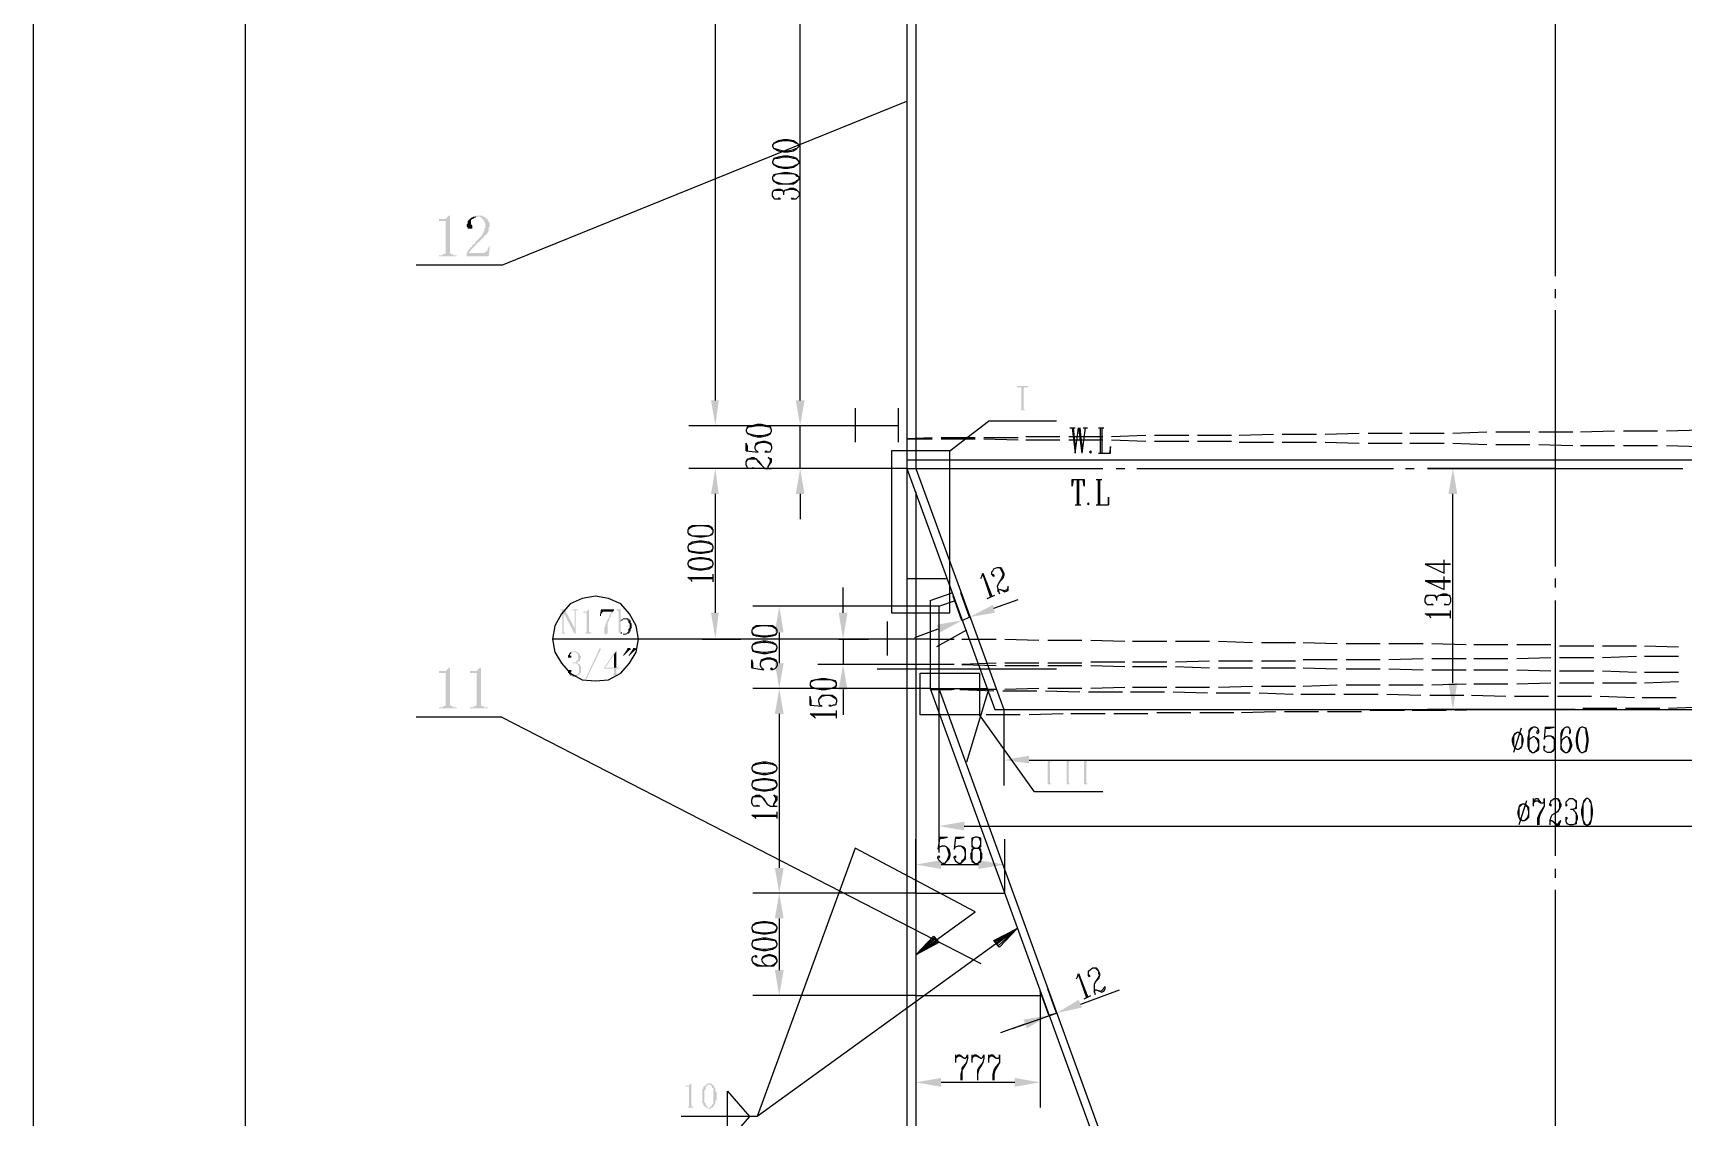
# Model space of a CAD drawing. Extents: x 51 to 246, y 3 to 417.
# Drawn here: x 51 to 114.5, y 290.5 to 332.2 of the extents above; entities that cross this region are included whole.
import ezdxf

# ---------------------------------------------------------------- set-up
doc = ezdxf.new("R2010")
doc.units = 0
doc.header["$MEASUREMENT"] = 0
doc.layers.add('_____1', color=160, linetype='Continuous')

msp = doc.modelspace()

# ---------------------------------------------------------------- hatches: boundary and pattern name
at = {"layer": '_____1'}
for points in [[(67.056, 325.204), (67.014, 325.204), (66.971, 325.162), (66.929, 325.12), (66.887, 325.077), (66.633, 325.077), (66.633, 324.993), (66.887, 324.993), (66.887, 323.765), (66.844, 323.723), (66.802, 323.723), (66.76, 323.68), (66.633, 323.68), (66.633, 323.638), (67.31, 323.638), (67.31, 323.68), (67.183, 323.68), (67.141, 323.723), (67.098, 323.723), (67.056, 323.765), (67.056, 323.85)], [(68.157, 325.204), (68.03, 325.204), (67.987, 325.162), (67.945, 325.162), (68.199, 325.162), (68.241, 325.12), (68.284, 325.12), (68.284, 325.077), (68.326, 325.077), (68.326, 325.035), (68.368, 324.993), (68.368, 324.95), (68.411, 324.908), (68.411, 324.739), (68.368, 324.696), (68.368, 324.612), (68.326, 324.569), (68.326, 324.527), (68.284, 324.485), (68.284, 324.442), (68.199, 324.358), (68.157, 324.315), (68.03, 324.188), (68.03, 324.146), (67.987, 324.104), (67.945, 324.104), (67.903, 324.061), (67.903, 324.019), (67.86, 323.977), (67.818, 323.977), (67.818, 323.934), (67.733, 323.85), (67.733, 323.807), (67.691, 323.765), (67.776, 323.765), (67.776, 323.807), (67.818, 323.807), (67.818, 323.85), (68.03, 324.061), (68.072, 324.104), (68.114, 324.146), (68.114, 324.188), (68.157, 324.188), (68.284, 324.315), (68.326, 324.358), (68.368, 324.4), (68.368, 324.442), (68.411, 324.442), (68.495, 324.527), (68.495, 324.569), (68.538, 324.612), (68.538, 324.739), (68.58, 324.781), (68.58, 324.908), (68.538, 324.95), (68.538, 324.993), (68.495, 325.035), (68.495, 325.077), (68.453, 325.077), (68.453, 325.12), (68.411, 325.12), (68.368, 325.162), (68.326, 325.162), (68.284, 325.204), (68.199, 325.204)], [(67.945, 325.162), (67.903, 325.12), (67.86, 325.12), (67.733, 324.993), (67.733, 324.908), (67.691, 324.866), (67.691, 324.781), (67.733, 324.739), (67.733, 324.696), (67.903, 324.696), (67.903, 324.823), (67.86, 324.866), (67.86, 325.035), (67.903, 325.077), (67.945, 325.077), (67.987, 325.12), (68.03, 325.12), (68.072, 325.162), (68.114, 325.162)], [(68.58, 324.019), (68.538, 324.019), (68.538, 323.977), (68.495, 323.934), (68.495, 323.85), (68.453, 323.85), (68.453, 323.807), (68.411, 323.807), (68.368, 323.765), (67.691, 323.765), (67.691, 323.638), (68.538, 323.638)], [(89.281, 318.643), (88.858, 318.643), (88.858, 318.6), (89.027, 318.6), (89.027, 317.711), (88.858, 317.711), (89.281, 317.711), (89.154, 317.711), (89.154, 317.754), (89.112, 317.754), (89.112, 318.558), (89.154, 318.6), (89.281, 318.6)], [(77.089, 318.092), (77.385, 318.092), (77.258, 317.119)], [(80.349, 318.092), (80.687, 318.092), (80.518, 317.119)], [(80.349, 318.092), (80.687, 318.092), (80.518, 317.119)], [(77.089, 314.494), (77.385, 314.494), (77.258, 315.468)], [(80.349, 314.494), (80.687, 314.494), (80.518, 315.468)], [(105.452, 314.494), (105.791, 314.494), (105.622, 315.468)], [(71.459, 310.049), (71.289, 310.049), (71.289, 310.007), (71.374, 310.007), (71.374, 309.964), (71.416, 309.922), (71.84, 309.118), (71.84, 309.329)], [(71.374, 309.964), (71.374, 309.118), (71.289, 309.118), (71.501, 309.118), (71.459, 309.118), (71.459, 309.16), (71.416, 309.16), (71.416, 309.922)], [(71.967, 310.049), (71.755, 310.049), (71.755, 310.007), (71.84, 310.007), (71.84, 309.118), (71.882, 309.118), (71.882, 310.007), (71.967, 310.007)], [(72.39, 310.049), (72.305, 309.964), (72.178, 309.964), (72.178, 309.922), (72.305, 309.922), (72.305, 309.16), (72.263, 309.16), (72.263, 309.118), (72.178, 309.118), (72.559, 309.118), (72.475, 309.118), (72.475, 309.16), (72.432, 309.16), (72.39, 309.202)], [(73.364, 310.049), (72.856, 310.049), (72.813, 309.795), (72.856, 309.795), (72.856, 309.88), (72.898, 309.88), (72.898, 309.922), (72.94, 309.964), (73.321, 309.964), (73.364, 310.007)], [(73.321, 309.964), (73.279, 309.964), (73.237, 309.922), (73.237, 309.88), (73.194, 309.837), (73.194, 309.795), (73.152, 309.753), (73.152, 309.71), (73.11, 309.668), (73.11, 309.626), (73.067, 309.583), (73.067, 309.499), (73.025, 309.499), (73.025, 309.372), (72.983, 309.372), (72.983, 309.118), (73.025, 309.075), (73.067, 309.075), (73.067, 309.118), (73.11, 309.118), (73.11, 309.541), (73.152, 309.583), (73.152, 309.626), (73.194, 309.668), (73.194, 309.753), (73.237, 309.753), (73.237, 309.837), (73.279, 309.88), (73.279, 309.922), (73.321, 309.922)], [(73.618, 310.091), (73.575, 310.049), (73.448, 310.049), (73.448, 310.007), (73.491, 310.007), (73.533, 309.964), (73.533, 309.118), (73.575, 309.16), (73.66, 309.16), (73.618, 309.16), (73.618, 309.583)], [(77.089, 309.922), (77.385, 309.922), (77.258, 308.906)], [(79.544, 309.16), (79.883, 309.16), (79.714, 310.176)], [(82, 309.922), (82.338, 309.922), (82.169, 308.906)], [(87.926, 310.218), (88.011, 309.922), (87.037, 309.753)], [(73.702, 309.668), (73.66, 309.668), (73.618, 309.626), (73.618, 309.583), (73.66, 309.626), (73.702, 309.626), (73.702, 309.668), (73.787, 309.668)], [(73.787, 309.71), (73.702, 309.71), (73.702, 309.668), (73.872, 309.668), (73.872, 309.626), (73.914, 309.626), (73.914, 309.541), (73.956, 309.499), (73.956, 309.329), (73.914, 309.287), (73.914, 309.202), (73.829, 309.118), (73.66, 309.118), (73.702, 309.118), (73.702, 309.075), (73.829, 309.075), (73.872, 309.118), (73.914, 309.118), (73.956, 309.16), (73.956, 309.202), (73.999, 309.202), (73.999, 309.287), (74.041, 309.329), (74.041, 309.499), (73.999, 309.541), (73.999, 309.626), (73.956, 309.626), (73.956, 309.668), (73.914, 309.668), (73.914, 309.71), (73.829, 309.71)], [(85.767, 309.456), (85.894, 309.16), (86.741, 309.626)], [(71.713, 308.398), (71.67, 308.398), (71.67, 308.356), (71.628, 308.356), (71.628, 308.313), (71.586, 308.271), (71.586, 308.186), (71.713, 308.186), (71.713, 308.271), (71.67, 308.271), (71.67, 308.313), (71.713, 308.356), (71.713, 308.398), (71.797, 308.398)], [(71.84, 308.44), (71.755, 308.44), (71.713, 308.398), (71.882, 308.398), (71.882, 308.356), (71.924, 308.356), (71.967, 308.313), (71.967, 308.102), (71.882, 308.017), (71.755, 308.017), (71.755, 307.975), (71.882, 307.975), (71.924, 307.932), (71.967, 307.932), (71.967, 307.89), (72.009, 307.848), (72.009, 307.594), (71.967, 307.594), (71.967, 307.551), (71.924, 307.551), (71.882, 307.509), (71.797, 307.509), (72.009, 307.509), (72.009, 307.551), (72.051, 307.551), (72.051, 307.594), (72.094, 307.594), (72.094, 307.848), (72.051, 307.89), (72.051, 307.932), (72.009, 307.932), (71.967, 307.975), (71.924, 307.975), (71.924, 308.017), (71.967, 308.017), (72.009, 308.059), (72.051, 308.059), (72.051, 308.144), (72.094, 308.186), (72.094, 308.229), (72.051, 308.271), (72.051, 308.313), (71.967, 308.398), (71.924, 308.398), (71.924, 308.44), (71.882, 308.44)], [(73.448, 308.44), (73.406, 308.44), (72.983, 307.805), (72.983, 307.763), (73.364, 307.763), (73.364, 307.551), (73.321, 307.551), (73.321, 307.509), (73.194, 307.509), (73.575, 307.509), (73.491, 307.509), (73.448, 307.551), (73.448, 307.763), (73.575, 307.763), (73.575, 307.805), (73.025, 307.805), (73.364, 308.313)], [(73.448, 308.44), (73.364, 308.313), (73.364, 307.805), (73.025, 307.805), (73.448, 307.805)], [(73.914, 308.567), (73.872, 308.567), (73.872, 308.525), (73.702, 308.271), (73.745, 308.271), (73.956, 308.483), (73.999, 308.483), (73.999, 308.525), (73.956, 308.567)], [(74.126, 308.567), (74.083, 308.567), (74.083, 308.525), (73.914, 308.271), (73.956, 308.271), (74.168, 308.483), (74.21, 308.483), (74.21, 308.525), (74.168, 308.567)], [(67.056, 307.805), (67.014, 307.805), (66.887, 307.678), (66.633, 307.678), (66.633, 307.594), (66.887, 307.594), (66.887, 306.366), (66.844, 306.324), (66.802, 306.324), (66.76, 306.281), (66.633, 306.281), (66.633, 306.239), (67.31, 306.239), (67.31, 306.281), (67.183, 306.281), (67.141, 306.324), (67.098, 306.324), (67.056, 306.366), (67.056, 306.451)], [(68.241, 307.805), (68.199, 307.805), (68.072, 307.678), (67.818, 307.678), (67.818, 307.594), (68.072, 307.594), (68.072, 306.366), (68.03, 306.324), (67.987, 306.324), (67.945, 306.281), (67.818, 306.281), (67.818, 306.239), (68.495, 306.239), (68.495, 306.281), (68.368, 306.281), (68.326, 306.324), (68.284, 306.324), (68.241, 306.366), (68.241, 306.451)], [(71.628, 307.721), (71.586, 307.721), (71.586, 307.594), (71.628, 307.594), (71.628, 307.551), (71.67, 307.551), (71.67, 307.509), (71.755, 307.509), (71.755, 307.467), (71.882, 307.467), (71.924, 307.509), (71.967, 307.509), (71.755, 307.509), (71.713, 307.551), (71.67, 307.551), (71.67, 307.594), (71.713, 307.636), (71.713, 307.721), (71.67, 307.721)], [(79.544, 307.975), (79.883, 307.975), (79.714, 307.001)], [(82, 306.959), (82.338, 306.959), (82.169, 307.932)], [(79.544, 306.027), (79.883, 306.027), (79.714, 307.001)], [(105.452, 307.213), (105.791, 307.213), (105.622, 306.197)], [(89.323, 304.419), (89.323, 304.122), (88.35, 304.249)], [(90.297, 304.249), (89.874, 304.249), (89.874, 304.207), (90.043, 304.207), (90.043, 303.318), (89.874, 303.318), (90.297, 303.318), (90.17, 303.318), (90.17, 303.36), (90.128, 303.36), (90.128, 304.165), (90.17, 304.207), (90.297, 304.207)], [(91.017, 304.249), (90.593, 304.249), (90.593, 304.207), (90.763, 304.207), (90.763, 303.318), (90.593, 303.318), (91.017, 303.318), (90.89, 303.318), (90.89, 303.36), (90.847, 303.36), (90.847, 304.165), (90.89, 304.207), (91.017, 304.207)], [(91.694, 304.249), (91.271, 304.249), (91.271, 304.207), (91.44, 304.207), (91.44, 303.318), (91.271, 303.318), (91.694, 303.318), (91.567, 303.318), (91.567, 303.36), (91.525, 303.36), (91.525, 304.165), (91.567, 304.207), (91.694, 304.207)], [(86.826, 301.879), (86.826, 301.54), (85.852, 301.709)], [(85.937, 300.397), (85.937, 300.058), (84.963, 300.228)], [(87.376, 300.397), (87.376, 300.058), (88.392, 300.228)], [(79.544, 300.101), (79.883, 300.101), (79.714, 299.127)], [(79.544, 298.153), (79.883, 298.153), (79.714, 299.127)], [(79.544, 296.164), (79.883, 296.164), (79.714, 295.19)], [(91.228, 295.021), (91.355, 294.724), (90.382, 294.513)], [(89.112, 294.259), (89.239, 293.92), (90.085, 294.428)], [(76.327, 291.803), (76.242, 291.719), (76.115, 291.719), (76.115, 291.676), (76.242, 291.676), (76.242, 290.914), (76.2, 290.914), (76.2, 290.872), (76.115, 290.872), (76.496, 290.872), (76.412, 290.872), (76.412, 290.914), (76.369, 290.914), (76.327, 290.957)], [(76.877, 291.761), (76.877, 291.719), (76.835, 291.719), (76.835, 291.676), (76.793, 291.676), (76.793, 291.592), (76.75, 291.592), (76.75, 291.041), (76.793, 291.041), (76.793, 290.957), (76.835, 290.957), (76.835, 290.914), (76.877, 290.914), (76.877, 290.872), (76.962, 290.872), (76.962, 290.83), (77.089, 290.83), (77.089, 290.872), (77.131, 290.872), (76.962, 290.872), (76.962, 290.914), (76.92, 290.914), (76.92, 290.957), (76.877, 290.999), (76.877, 291.041), (76.835, 291.084), (76.835, 291.549), (76.877, 291.549), (76.877, 291.676), (76.92, 291.676), (76.92, 291.719), (76.962, 291.719), (76.962, 291.761), (77.004, 291.761)], [(77.004, 291.803), (76.962, 291.803), (76.92, 291.761), (76.877, 291.761), (77.047, 291.761), (77.131, 291.676), (77.131, 291.634), (77.174, 291.634), (77.174, 291.338), (77.216, 291.338), (77.174, 291.295), (77.174, 290.999), (77.131, 290.999), (77.131, 290.957), (77.089, 290.914), (77.047, 290.914), (77.047, 290.872), (77.004, 290.872), (77.131, 290.872), (77.216, 290.957), (77.216, 290.999), (77.258, 290.999), (77.258, 291.126), (77.301, 291.168), (77.301, 291.465), (77.258, 291.507), (77.258, 291.634), (77.216, 291.634), (77.216, 291.676), (77.174, 291.719), (77.174, 291.761), (77.131, 291.761), (77.089, 291.803), (77.047, 291.803)], [(85.937, 292.015), (85.937, 291.676), (84.963, 291.846)], [(88.773, 292.015), (88.773, 291.676), (89.747, 291.846)]]:
    msp.add_hatch(color=7, dxfattribs=at).paths.add_polyline_path(points, is_closed=False)
for points in [[(73.66, 309.16), (73.575, 309.16), (73.618, 309.16), (73.618, 309.118), (73.745, 309.118), (73.66, 309.118)], [(72.305, 307.382), (72.263, 307.382), (72.813, 308.567), (72.856, 308.525)]]:
    msp.add_hatch(color=7, dxfattribs=at).paths.add_polyline_path(points)

# ---------------------------------------------------------------- linework, layer by layer
at = {"layer": '_____1', "color": 7}
for p, q in [((51.012, 417.025), (51.012, 3.259)), ((84.624, 381.127), (84.624, 274.785)), ((84.963, 381.127), (84.963, 315.468)), ((77.258, 318.092), (77.258, 375.2)), ((80.518, 318.092), (80.518, 335.83)), ((109.559, 332.697), (109.559, 322.876)), ((69.046, 323.299), (84.624, 329.607)), ((69.046, 323.299), (65.744, 323.299)), ((109.559, 322.368), (109.559, 322.029)), ((109.559, 321.564), (109.559, 311.7)), ((80.518, 318.092), (80.518, 319.108)), ((82.635, 317.796), (82.635, 316.484)), ((84.286, 317.796), (84.286, 316.484)), ((79.544, 317.119), (76.242, 317.119)), ((82.635, 317.119), (79.544, 317.119)), ((80.518, 315.468), (80.518, 317.119)), ((84.286, 317.119), (82.635, 317.119)), ((86.275, 316.145), (87.757, 317.288)), ((90.382, 317.288), (87.757, 317.288)), ((90.89, 317.034), (91.101, 317.034)), ((90.974, 317.034), (91.101, 316.06)), ((91.017, 317.034), (91.101, 316.272)), ((91.271, 317.034), (91.355, 316.272)), ((91.482, 317.034), (91.355, 316.06)), ((91.398, 317.034), (91.567, 317.034)), ((91.99, 317.034), (92.202, 317.034)), ((92.075, 316.06), (92.075, 317.034)), ((92.117, 317.034), (92.117, 316.06)), ((111.845, 316.907), (110.532, 316.865)), ((113.496, 316.907), (112.183, 316.907)), ((115.147, 316.949), (113.834, 316.907)), ((78.444, 316.145), (78.444, 316.441)), ((85.598, 316.653), (84.624, 316.611)), ((84.624, 316.611), (85.598, 316.611)), ((87.249, 316.653), (85.937, 316.653)), ((85.937, 316.611), (87.249, 316.611)), ((88.9, 316.653), (87.588, 316.653)), ((87.588, 316.611), (88.9, 316.568)), ((90.509, 316.695), (89.196, 316.695)), ((89.196, 316.568), (90.509, 316.568)), ((92.16, 316.695), (90.847, 316.695)), ((90.847, 316.568), (92.16, 316.568)), ((93.811, 316.738), (92.498, 316.695)), ((92.498, 316.568), (93.811, 316.526)), ((95.462, 316.738), (94.149, 316.738)), ((94.149, 316.526), (95.462, 316.526)), ((97.113, 316.738), (95.8, 316.738)), ((95.8, 316.526), (97.113, 316.526)), ((98.721, 316.78), (97.409, 316.738)), ((97.409, 316.484), (98.721, 316.484)), ((100.372, 316.78), (99.06, 316.78)), ((99.06, 316.484), (100.372, 316.484)), ((102.023, 316.822), (100.711, 316.78)), ((100.711, 316.484), (102.023, 316.441)), ((103.674, 316.822), (102.362, 316.822)), ((102.362, 316.441), (103.674, 316.441)), ((105.283, 316.822), (103.971, 316.822)), ((103.971, 316.441), (105.283, 316.441)), ((106.934, 316.865), (105.622, 316.822)), ((105.622, 316.441), (106.934, 316.399)), ((108.585, 316.865), (107.273, 316.865)), ((107.273, 316.399), (108.585, 316.399)), ((110.236, 316.865), (108.924, 316.865)), ((108.924, 316.399), (110.236, 316.357)), ((110.532, 316.357), (111.845, 316.357)), ((112.183, 316.357), (113.496, 316.357)), ((113.834, 316.357), (115.147, 316.314)), ((84.624, 315.806), (134.493, 315.806)), ((79.544, 315.468), (76.242, 315.468)), ((84.624, 315.468), (79.544, 315.468)), ((84.624, 315.468), (88.011, 306.197)), ((84.624, 315.468), (92.16, 315.468)), ((84.963, 315.468), (88.35, 306.197)), ((91.186, 314.071), (91.186, 315.044)), ((91.228, 315.044), (91.228, 314.071)), ((91.906, 315.044), (92.117, 315.044)), ((91.99, 314.071), (91.99, 315.044)), ((92.033, 315.044), (92.033, 314.071)), ((92.668, 315.468), (93.006, 315.468)), ((93.472, 315.468), (103.336, 315.468)), ((103.801, 315.468), (104.14, 315.468)), ((104.648, 315.468), (114.469, 315.468)), ((109.559, 315.468), (104.648, 315.468)), ((77.258, 309.922), (77.258, 314.494)), ((80.518, 314.494), (80.518, 313.52)), ((84.963, 314.579), (84.963, 274.785)), ((105.622, 307.213), (105.622, 314.494)), ((91.101, 314.071), (91.313, 314.071)), ((76.242, 311.234), (77.174, 311.234)), ((77.174, 311.107), (77.174, 311.404)), ((84.624, 311.234), (86.191, 311.234)), ((87.545, 311.404), (87.842, 310.515)), ((109.559, 311.234), (109.559, 310.896)), ((82.169, 309.922), (82.169, 310.896)), ((85.513, 310.388), (86.36, 310.684)), ((86.741, 309.626), (86.402, 310.557)), ((87.037, 309.753), (86.699, 310.684)), ((87.715, 310.472), (88.011, 310.599)), ((104.648, 311.107), (105.537, 311.107)), ((85.852, 310.176), (78.698, 310.176)), ((85.513, 310.388), (85.513, 307.001)), ((85.852, 310.176), (86.487, 310.388)), ((85.852, 310.176), (85.852, 307.001)), ((87.969, 310.091), (88.9, 310.43)), ((105.537, 309.71), (105.537, 310.007)), ((109.559, 310.388), (109.559, 300.566)), ((83.862, 309.583), (83.862, 308.271)), ((85.81, 309.287), (84.921, 308.948)), ((86.741, 309.626), (87.037, 309.753)), ((104.606, 309.837), (105.537, 309.837)), ((83.862, 308.906), (70.993, 308.906)), ((76.75, 308.906), (78.232, 308.906)), ((79.714, 309.16), (79.714, 307.975)), ((82, 308.906), (83.143, 308.906)), ((82.169, 308.906), (82.169, 307.932)), ((85.513, 308.906), (83.862, 308.906)), ((85.513, 308.906), (86.445, 308.906)), ((86.91, 309.245), (85.767, 308.61)), ((86.741, 308.906), (88.053, 308.906)), ((88.392, 308.906), (89.704, 308.864)), ((90.043, 308.864), (91.355, 308.864)), ((91.694, 308.864), (93.006, 308.821)), ((93.303, 308.821), (94.615, 308.821)), ((94.954, 308.821), (96.266, 308.821)), ((96.605, 308.821), (97.917, 308.779)), ((98.256, 308.779), (99.568, 308.779)), ((99.864, 308.779), (101.177, 308.737)), ((101.515, 308.737), (102.828, 308.737)), ((103.166, 308.737), (104.479, 308.737)), ((104.817, 308.737), (106.13, 308.694)), ((106.426, 308.694), (107.738, 308.694)), ((108.077, 308.694), (109.389, 308.694)), ((109.728, 308.652), (111.04, 308.652)), ((111.379, 308.652), (112.691, 308.652)), ((112.988, 308.652), (114.3, 308.61)), ((78.655, 307.805), (78.655, 308.102)), ((93.006, 308.017), (91.694, 308.017)), ((94.615, 308.017), (93.303, 308.017)), ((96.266, 308.059), (94.954, 308.017)), ((97.917, 308.059), (96.605, 308.059)), ((99.568, 308.059), (98.256, 308.059)), ((101.177, 308.102), (99.864, 308.102)), ((102.828, 308.102), (101.515, 308.102)), ((104.479, 308.144), (103.166, 308.102)), ((106.13, 308.144), (104.817, 308.144)), ((107.738, 308.144), (106.426, 308.144)), ((109.389, 308.186), (108.077, 308.144)), ((111.04, 308.186), (109.728, 308.186)), ((112.691, 308.229), (111.379, 308.186)), ((114.3, 308.229), (112.988, 308.229)), ((85.513, 307.932), (81.195, 307.932)), ((83.481, 307.763), (90.382, 307.763)), ((86.445, 307.932), (85.513, 307.932)), ((88.053, 307.975), (86.741, 307.932)), ((86.741, 307.932), (88.053, 307.89)), ((89.704, 307.975), (88.392, 307.975)), ((88.392, 307.89), (89.704, 307.89)), ((91.355, 307.975), (90.043, 307.975)), ((90.043, 307.89), (91.355, 307.89)), ((91.694, 307.89), (93.006, 307.848)), ((93.303, 307.848), (94.615, 307.848)), ((94.954, 307.848), (96.266, 307.805)), ((96.605, 307.805), (97.917, 307.805)), ((98.256, 307.805), (99.568, 307.805)), ((99.864, 307.805), (101.177, 307.763)), ((101.515, 307.763), (102.828, 307.763)), ((103.166, 307.763), (104.479, 307.721)), ((104.817, 307.721), (106.13, 307.721)), ((106.426, 307.721), (107.738, 307.721)), ((108.077, 307.721), (109.389, 307.678)), ((109.728, 307.678), (111.04, 307.678)), ((111.379, 307.678), (112.691, 307.636)), ((112.988, 307.636), (114.3, 307.636)), ((85.513, 307.001), (78.698, 307.001)), ((79.714, 307.001), (78.698, 307.001)), ((82.169, 306.959), (82.169, 305.985)), ((85.513, 307.001), (94.742, 281.686)), ((85.513, 307.001), (87.715, 307.001)), ((85.852, 307.001), (95.038, 281.686)), ((85.852, 307.001), (85.852, 300.693)), ((86.656, 306.959), (87.969, 306.916)), ((88.053, 306.959), (86.741, 306.959)), ((87.757, 306.959), (86.91, 304.165)), ((88.307, 306.916), (89.62, 306.916)), ((89.704, 307.001), (88.392, 306.959)), ((89.958, 306.916), (91.271, 306.874)), ((91.355, 307.001), (90.043, 307.001)), ((91.609, 306.874), (92.922, 306.874)), ((93.006, 307.043), (91.694, 307.001)), ((93.218, 306.874), (94.53, 306.874)), ((94.615, 307.043), (93.303, 307.043)), ((94.869, 306.874), (96.181, 306.832)), ((96.266, 307.043), (94.954, 307.043)), ((96.52, 306.832), (97.832, 306.832)), ((97.917, 307.086), (96.605, 307.043)), ((98.171, 306.832), (99.483, 306.789)), ((99.568, 307.086), (98.256, 307.086)), ((99.78, 306.789), (101.092, 306.789)), ((101.177, 307.128), (99.864, 307.086)), ((101.431, 306.789), (102.743, 306.789)), ((102.828, 307.128), (101.515, 307.128)), ((103.082, 306.789), (104.394, 306.747)), ((104.479, 307.128), (103.166, 307.128)), ((104.733, 306.747), (106.045, 306.747)), ((106.13, 307.17), (104.817, 307.128)), ((106.341, 306.747), (107.654, 306.705)), ((107.738, 307.17), (106.426, 307.17)), ((109.389, 307.213), (108.077, 307.17)), ((111.04, 307.213), (109.728, 307.213)), ((112.691, 307.213), (111.379, 307.213)), ((114.3, 307.255), (112.988, 307.213)), ((80.899, 306.366), (80.899, 306.705)), ((81.915, 305.858), (81.915, 306.154)), ((88.011, 306.197), (131.106, 306.197)), ((88.35, 306.197), (88.35, 303.276)), ((98.806, 306.112), (97.494, 306.07)), ((100.457, 306.112), (99.145, 306.112)), ((102.108, 306.112), (100.796, 306.112)), ((103.759, 306.154), (102.447, 306.154)), ((105.368, 306.154), (104.055, 306.154)), ((109.643, 306.197), (104.648, 306.197)), ((107.019, 306.197), (105.706, 306.154)), ((108.67, 306.197), (107.357, 306.197)), ((107.992, 306.705), (109.305, 306.705)), ((110.321, 306.197), (109.008, 306.197)), ((109.643, 306.705), (110.956, 306.705)), ((111.929, 306.239), (110.617, 306.239)), ((111.294, 306.705), (112.607, 306.662)), ((113.58, 306.239), (112.268, 306.239)), ((112.903, 306.662), (114.215, 306.662)), ((115.231, 306.281), (113.919, 306.239)), ((69.046, 305.9), (65.744, 305.9)), ((69.046, 305.9), (87.461, 296.418)), ((79.714, 306.027), (79.714, 300.101)), ((80.941, 305.985), (81.915, 305.985)), ((87.334, 305.985), (85.894, 305.985)), ((88.985, 305.985), (87.672, 305.985)), ((90.636, 306.027), (89.323, 305.985)), ((92.244, 306.027), (90.932, 306.027)), ((93.895, 306.027), (92.583, 306.027)), ((95.546, 306.07), (94.234, 306.07)), ((97.197, 306.07), (95.885, 306.07)), ((108.246, 305.477), (107.95, 304.546)), ((109.178, 305.519), (109.516, 305.519)), ((89.323, 304.249), (129.794, 304.249)), ((108.458, 302.683), (108.162, 301.752)), ((108.712, 302.768), (108.712, 302.471)), ((78.698, 302.09), (79.629, 302.09)), ((79.629, 302.006), (79.629, 302.26)), ((86.826, 301.709), (132.292, 301.709)), ((84.963, 299.127), (84.963, 301.201)), ((85.894, 301.286), (86.191, 301.286)), ((86.487, 301.286), (86.826, 301.286)), ((88.392, 299.127), (88.392, 301.201)), ((85.937, 300.228), (87.376, 300.228)), ((109.559, 300.058), (109.559, 299.72)), ((84.963, 299.127), (78.698, 299.127)), ((79.714, 299.127), (78.698, 299.127)), ((84.963, 299.127), (88.392, 299.127)), ((109.559, 299.254), (109.559, 289.39)), ((79.714, 298.153), (79.714, 296.164)), ((91.228, 295.994), (91.525, 295.105)), ((90.085, 294.428), (89.747, 295.359)), ((89.747, 295.359), (89.747, 290.872)), ((90.382, 294.513), (90.043, 295.444)), ((91.313, 294.851), (92.795, 295.402)), ((84.963, 295.19), (78.698, 295.19)), ((84.963, 295.19), (89.789, 295.19)), ((84.963, 295.19), (84.963, 290.872)), ((91.44, 295.063), (91.694, 295.19)), ((89.154, 294.089), (88.223, 293.751)), ((88.688, 293.92), (90.382, 294.513)), ((90.085, 294.428), (90.382, 294.513)), ((86.487, 292.904), (86.487, 292.608)), ((87.122, 292.904), (87.122, 292.608)), ((87.757, 292.904), (87.757, 292.608)), ((88.773, 291.846), (85.937, 291.846))]:
    msp.add_line(p, q, dxfattribs=at)
for points in [[(242.612, 6.519), (59.182, 6.519), (59.182, 413.766)], [(79.46, 327.871), (79.502, 327.787), (79.671, 327.702), (79.883, 327.66), (80.052, 327.66), (80.264, 327.702), (80.391, 327.787), (80.476, 327.871), (80.476, 327.914), (80.391, 327.998), (80.264, 328.083), (80.052, 328.125), (79.883, 328.125), (79.671, 328.083), (79.502, 327.998), (79.46, 327.914), (79.46, 327.871), (79.502, 327.787), (79.544, 327.787), (79.671, 327.744), (79.883, 327.702), (80.052, 327.702), (80.264, 327.744), (80.349, 327.787), (80.391, 327.787), (80.476, 327.871)], [(80.476, 327.914), (80.391, 327.998), (80.349, 327.998), (80.264, 328.041), (80.052, 328.083), (79.883, 328.083), (79.671, 328.041), (79.544, 327.998), (79.502, 327.998)], [(79.46, 327.236), (79.502, 327.152), (79.671, 327.067), (79.883, 327.025), (80.052, 327.025), (80.264, 327.067), (80.391, 327.152), (80.476, 327.236), (80.476, 327.279), (80.391, 327.406), (80.264, 327.448), (80.052, 327.49), (79.883, 327.49), (79.671, 327.448), (79.502, 327.406), (79.46, 327.279), (79.46, 327.236), (79.502, 327.152), (79.544, 327.152), (79.671, 327.109), (79.883, 327.067), (80.052, 327.067), (80.264, 327.109), (80.349, 327.152), (80.391, 327.152), (80.476, 327.236)], [(80.476, 327.279), (80.349, 327.406), (80.264, 327.406), (80.052, 327.448), (79.883, 327.448), (79.671, 327.406), (79.544, 327.406), (79.502, 327.363)], [(79.46, 326.601), (79.502, 326.517), (79.671, 326.432), (80.264, 326.432), (80.391, 326.517), (80.476, 326.601), (80.476, 326.686), (80.391, 326.771), (80.264, 326.813), (80.052, 326.855), (79.883, 326.855), (79.671, 326.813), (79.502, 326.771), (79.46, 326.686), (79.46, 326.601), (79.544, 326.517), (79.671, 326.474), (79.883, 326.432), (80.052, 326.432), (80.264, 326.474), (80.349, 326.517), (80.391, 326.559), (80.476, 326.601)], [(80.476, 326.686), (80.391, 326.728), (80.349, 326.771), (80.264, 326.813), (79.671, 326.813), (79.544, 326.771), (79.502, 326.728)], [(79.46, 326.093), (79.502, 326.178), (79.841, 326.178), (79.883, 326.093), (79.925, 326.178), (80.052, 326.22), (80.137, 326.263), (80.264, 326.263), (80.349, 326.22), (80.391, 326.178), (80.476, 326.093), (80.476, 325.966), (80.349, 325.839), (80.179, 325.839), (80.222, 325.882), (80.264, 325.839)], [(79.671, 325.839), (79.714, 325.882), (79.756, 325.839), (79.544, 325.839), (79.502, 325.882), (79.46, 325.966), (79.46, 326.093), (79.502, 326.178), (79.629, 326.22), (79.756, 326.22), (79.841, 326.178), (79.883, 326.093), (79.883, 326.009)], [(79.968, 326.178), (80.137, 326.22), (80.264, 326.22), (80.349, 326.178), (80.391, 326.178)], [(78.444, 316.907), (78.486, 316.822), (78.655, 316.738), (78.867, 316.695), (79.036, 316.695), (79.248, 316.738), (79.375, 316.822), (79.417, 316.907), (79.417, 316.949), (79.375, 317.076), (79.248, 317.119), (79.036, 317.161), (78.867, 317.161), (78.655, 317.119), (78.486, 317.076), (78.444, 316.949), (78.444, 316.907), (78.486, 316.822), (78.528, 316.822), (78.655, 316.78), (78.867, 316.738), (79.036, 316.738), (79.248, 316.78), (79.333, 316.822), (79.375, 316.822), (79.417, 316.907)], [(79.417, 316.949), (79.375, 317.034), (79.333, 317.076), (79.248, 317.076), (79.036, 317.119), (78.867, 317.119), (78.655, 317.076), (78.528, 317.076), (78.486, 317.034)], [(91.101, 316.06), (91.228, 317.034), (91.355, 316.06)], [(78.444, 316.145), (78.909, 316.103), (78.825, 316.145), (78.782, 316.23), (78.782, 316.314), (78.825, 316.441), (78.909, 316.484), (79.079, 316.526), (79.163, 316.526), (79.29, 316.484), (79.375, 316.441), (79.417, 316.314), (79.417, 316.23), (79.375, 316.145), (79.333, 316.103), (79.163, 316.103), (79.206, 316.145), (79.248, 316.103)], [(78.486, 316.145), (78.486, 316.314), (78.444, 316.441)], [(78.782, 316.314), (78.825, 316.399), (78.909, 316.441), (79.079, 316.484), (79.163, 316.484), (79.29, 316.441), (79.375, 316.399), (79.417, 316.314)], [(91.99, 316.06), (92.456, 316.06), (92.456, 316.314), (92.414, 316.06)], [(78.655, 315.468), (78.698, 315.51), (78.74, 315.468), (78.528, 315.468), (78.486, 315.51), (78.444, 315.595), (78.444, 315.722), (78.486, 315.849), (78.528, 315.849), (78.655, 315.891), (78.74, 315.891), (78.825, 315.849), (78.909, 315.764), (79.036, 315.595), (79.163, 315.468), (79.417, 315.468)], [(78.444, 315.722), (78.486, 315.806), (78.528, 315.849), (78.825, 315.849), (78.909, 315.722), (79.036, 315.595)], [(79.333, 315.468), (79.29, 315.468), (79.29, 315.552), (79.375, 315.722), (79.375, 315.806), (79.333, 315.849), (79.29, 315.891)], [(79.29, 315.552), (79.417, 315.722), (79.417, 315.849), (79.375, 315.849), (79.29, 315.891)], [(91.017, 315.044), (90.974, 314.79), (90.974, 315.044), (91.44, 315.044), (91.44, 314.79), (91.398, 315.044)], [(91.906, 314.071), (92.371, 314.071), (92.371, 314.367), (92.371, 314.071)], [(76.2, 313.012), (76.242, 312.928), (76.369, 312.885), (76.623, 312.843), (76.75, 312.843), (77.004, 312.885), (77.131, 312.928), (77.174, 313.012), (77.174, 313.097), (77.131, 313.182), (77.004, 313.266), (76.369, 313.266), (76.242, 313.182), (76.2, 313.097), (76.2, 313.012), (76.285, 312.928), (76.369, 312.885), (77.004, 312.885), (77.089, 312.928), (77.174, 313.012)], [(77.174, 313.097), (77.089, 313.182), (77.004, 313.224), (76.75, 313.266), (76.623, 313.266), (76.369, 313.224), (76.285, 313.182), (76.242, 313.139)], [(76.2, 312.42), (76.242, 312.293), (76.369, 312.25), (76.623, 312.208), (76.75, 312.208), (77.004, 312.25), (77.131, 312.293), (77.174, 312.42), (77.174, 312.462), (77.131, 312.547), (77.004, 312.631), (76.75, 312.674), (76.623, 312.674), (76.369, 312.631), (76.242, 312.547), (76.2, 312.462), (76.2, 312.42), (76.242, 312.335), (76.285, 312.293), (76.369, 312.293), (76.623, 312.25), (76.75, 312.25), (77.004, 312.293), (77.089, 312.293), (77.131, 312.335), (77.174, 312.42)], [(77.174, 312.462), (77.131, 312.547), (77.089, 312.547), (77.004, 312.589), (76.75, 312.631), (76.623, 312.631), (76.369, 312.589), (76.285, 312.547), (76.242, 312.547)], [(76.2, 311.785), (76.242, 311.7), (76.369, 311.615), (76.623, 311.573), (76.75, 311.573), (77.004, 311.615), (77.131, 311.7), (77.174, 311.785), (77.174, 311.827), (77.131, 311.912), (77.004, 311.996), (76.75, 312.039), (76.623, 312.039), (76.369, 311.996), (76.242, 311.912), (76.2, 311.827), (76.2, 311.785), (76.242, 311.7), (76.285, 311.7), (76.369, 311.658), (76.623, 311.615), (76.75, 311.615), (77.004, 311.658), (77.089, 311.7), (77.131, 311.7), (77.174, 311.785)], [(77.174, 311.827), (77.131, 311.912), (77.089, 311.912), (77.004, 311.954), (76.75, 311.996), (76.623, 311.996), (76.369, 311.954), (76.285, 311.912), (76.242, 311.912)], [(104.648, 311.785), (105.537, 311.785), (104.563, 311.785), (105.283, 311.446), (105.283, 311.954)], [(76.369, 311.107), (76.327, 311.192), (76.2, 311.277), (77.174, 311.277)], [(87.461, 311.234), (87.503, 311.319), (87.545, 311.446), (87.884, 310.557)], [(87.926, 311.404), (87.969, 311.361), (87.969, 311.319), (87.884, 311.404), (87.884, 311.488), (87.926, 311.531), (87.969, 311.615), (88.096, 311.658), (88.223, 311.658), (88.265, 311.615), (88.35, 311.446), (88.35, 311.361), (88.307, 311.234), (88.18, 311.107), (88.096, 310.938), (88.138, 310.769), (88.18, 310.642)], [(88.096, 311.658), (88.18, 311.658), (88.223, 311.615), (88.307, 311.446), (88.307, 311.361), (88.265, 311.234), (88.18, 311.107)], [(105.537, 311.15), (104.563, 311.15), (105.283, 310.811), (105.283, 311.319)], [(88.138, 310.726), (88.138, 310.811), (88.223, 310.811), (88.392, 310.769), (88.477, 310.811), (88.519, 310.896), (88.519, 310.938)], [(88.223, 310.811), (88.392, 310.726), (88.519, 310.769), (88.519, 310.938)], [(104.563, 310.472), (104.606, 310.557), (104.733, 310.599), (104.86, 310.599), (104.944, 310.557), (104.987, 310.472), (105.029, 310.557), (105.114, 310.599), (105.241, 310.642), (105.368, 310.642), (105.452, 310.599), (105.495, 310.599), (105.537, 310.472), (105.537, 310.345), (105.495, 310.261), (105.452, 310.218), (105.283, 310.218), (105.325, 310.261), (105.368, 310.218)], [(104.775, 310.218), (104.817, 310.261), (104.86, 310.218), (104.648, 310.218), (104.606, 310.261), (104.563, 310.345), (104.563, 310.472), (104.606, 310.599), (104.944, 310.599), (104.987, 310.472), (104.987, 310.388)], [(105.071, 310.599), (105.452, 310.599), (105.495, 310.557)], [(78.655, 309.16), (78.698, 309.075), (78.825, 309.033), (79.079, 308.991), (79.206, 308.991), (79.46, 309.033), (79.587, 309.075), (79.629, 309.16), (79.629, 309.245), (79.587, 309.329), (79.46, 309.414), (78.825, 309.414), (78.698, 309.329), (78.655, 309.245), (78.655, 309.16), (78.74, 309.075), (78.825, 309.075), (79.079, 309.033), (79.206, 309.033), (79.46, 309.075), (79.544, 309.075), (79.629, 309.16)], [(79.629, 309.245), (79.544, 309.329), (79.46, 309.372), (79.206, 309.414), (79.079, 309.414), (78.825, 309.372), (78.74, 309.329), (78.698, 309.287)], [(104.775, 309.71), (104.733, 309.795), (104.563, 309.88), (105.537, 309.88)], [(78.655, 308.567), (78.698, 308.44), (78.825, 308.398), (79.079, 308.356), (79.206, 308.356), (79.46, 308.398), (79.587, 308.44), (79.629, 308.567), (79.629, 308.61), (79.587, 308.694), (79.46, 308.779), (79.206, 308.821), (79.079, 308.821), (78.825, 308.779), (78.698, 308.694), (78.655, 308.61), (78.655, 308.567), (78.698, 308.483), (78.74, 308.44), (78.825, 308.44), (79.079, 308.398), (79.206, 308.398), (79.46, 308.44), (79.544, 308.44), (79.587, 308.483), (79.629, 308.567)], [(79.629, 308.61), (79.587, 308.694), (79.544, 308.694), (79.46, 308.737), (79.206, 308.779), (79.079, 308.779), (78.825, 308.737), (78.74, 308.694), (78.698, 308.694)], [(78.655, 307.805), (79.121, 307.721), (79.036, 307.805), (78.994, 307.89), (78.994, 307.975), (79.036, 308.102), (79.121, 308.144), (79.248, 308.186), (79.375, 308.186), (79.502, 308.144), (79.587, 308.102), (79.629, 307.975), (79.629, 307.89), (79.587, 307.805), (79.544, 307.763), (79.46, 307.721), (79.417, 307.721), (79.375, 307.763), (79.417, 307.805), (79.46, 307.763)], [(78.698, 307.805), (78.698, 307.975), (78.655, 308.102)], [(78.994, 307.975), (79.036, 308.059), (79.121, 308.102), (79.248, 308.144), (79.375, 308.144), (79.502, 308.102), (79.587, 308.059), (79.629, 307.975)], [(80.899, 307.128), (80.941, 307.043), (81.111, 307.001), (81.322, 306.959), (81.492, 306.959), (81.703, 307.001), (81.873, 307.043), (81.915, 307.128), (81.915, 307.213), (81.873, 307.297), (81.703, 307.34), (81.492, 307.382), (81.322, 307.382), (81.111, 307.34), (80.941, 307.297), (80.899, 307.213), (80.899, 307.128), (80.941, 307.086), (81.111, 307.001), (81.703, 307.001), (81.873, 307.086), (81.915, 307.128)], [(80.899, 306.366), (81.365, 306.324), (81.28, 306.366), (81.238, 306.493), (81.238, 306.578), (81.28, 306.662), (81.365, 306.747), (81.746, 306.747), (81.873, 306.662), (81.915, 306.578), (81.915, 306.493), (81.873, 306.366), (81.788, 306.366), (81.703, 306.324), (81.661, 306.324), (81.619, 306.366), (81.703, 306.366)], [(81.915, 307.213), (81.873, 307.255), (81.703, 307.34), (81.111, 307.34), (80.941, 307.255)], [(81.238, 306.578), (81.365, 306.705), (81.534, 306.747), (81.619, 306.747), (81.746, 306.705), (81.873, 306.62), (81.915, 306.578)], [(86.445, 306.959), (85.513, 306.959), (86.36, 306.959)], [(80.941, 306.366), (80.941, 306.535), (80.899, 306.705)], [(81.111, 305.858), (81.068, 305.9), (80.899, 306.027), (81.915, 306.027)], [(92.16, 303.022), (89.535, 303.022), (87.418, 305.985)], [(108.881, 305.392), (108.839, 305.308), (108.881, 305.265), (108.924, 305.308), (108.924, 305.392), (108.881, 305.477), (108.797, 305.519), (108.712, 305.519), (108.627, 305.477), (108.543, 305.392), (108.543, 305.265), (108.5, 305.096), (108.5, 304.8), (108.543, 304.673), (108.585, 304.588), (108.67, 304.546), (108.754, 304.546), (108.839, 304.588), (108.924, 304.673), (108.924, 305.011), (108.839, 305.096), (108.754, 305.138), (108.712, 305.138), (108.627, 305.096), (108.543, 305.011), (108.543, 304.842)], [(108.712, 305.519), (108.585, 305.392), (108.543, 305.265), (108.543, 304.673), (108.67, 304.546)], [(109.178, 305.519), (109.135, 305.054), (109.178, 305.138), (109.262, 305.181), (109.389, 305.181), (109.474, 305.138), (109.516, 305.054), (109.559, 304.884), (109.559, 304.8), (109.516, 304.673), (109.474, 304.588), (109.389, 304.546), (109.262, 304.546), (109.178, 304.588), (109.135, 304.63), (109.135, 304.8), (109.178, 304.757), (109.135, 304.715)], [(109.178, 305.477), (109.347, 305.477), (109.516, 305.519)], [(110.109, 305.392), (110.109, 305.265), (110.151, 305.308), (110.151, 305.392), (110.109, 305.477), (110.067, 305.519), (109.982, 305.519), (109.897, 305.477), (109.813, 305.392), (109.77, 305.265), (109.77, 304.673), (109.855, 304.588), (109.94, 304.546), (110.024, 304.546), (110.109, 304.588), (110.151, 304.673), (110.194, 304.8), (110.194, 304.842), (110.151, 305.011), (110.109, 305.096), (110.024, 305.138), (109.982, 305.138), (109.897, 305.096), (109.813, 305.011), (109.77, 304.842)], [(109.982, 305.519), (109.897, 305.477), (109.855, 305.392), (109.813, 305.265), (109.77, 305.096), (109.77, 304.8), (109.813, 304.673), (109.94, 304.546)], [(110.575, 305.519), (110.49, 305.477), (110.405, 305.308), (110.363, 305.096), (110.363, 304.969), (110.405, 304.715), (110.49, 304.588), (110.575, 304.546), (110.617, 304.546), (110.744, 304.588), (110.786, 304.715), (110.829, 304.969), (110.829, 305.096), (110.786, 305.308), (110.744, 305.477), (110.617, 305.519), (110.575, 305.519), (110.49, 305.477), (110.49, 305.435), (110.448, 305.308), (110.405, 305.096), (110.405, 304.969), (110.448, 304.715), (110.49, 304.63), (110.49, 304.588), (110.575, 304.546)], [(110.617, 304.546), (110.702, 304.588), (110.744, 304.63), (110.744, 304.715), (110.786, 304.969), (110.786, 305.096), (110.744, 305.308), (110.744, 305.435), (110.702, 305.477)], [(108.077, 305.308), (107.992, 305.265), (107.95, 305.181), (107.908, 305.054), (107.908, 304.969), (107.95, 304.8), (107.992, 304.715), (108.077, 304.673), (108.162, 304.673), (108.246, 304.715), (108.289, 304.8), (108.331, 304.969), (108.331, 305.054), (108.289, 305.181), (108.246, 305.265), (108.162, 305.308), (108.077, 305.308), (108.035, 305.265), (107.95, 305.181), (107.95, 304.8), (108.077, 304.673)], [(108.162, 304.673), (108.289, 304.8), (108.289, 305.181), (108.204, 305.265), (108.162, 305.308)], [(108.754, 304.546), (108.881, 304.673), (108.924, 304.8), (108.924, 304.842), (108.881, 305.011), (108.797, 305.096)], [(109.389, 305.181), (109.516, 305.054), (109.516, 304.673), (109.389, 304.546)], [(110.024, 304.546), (110.067, 304.588), (110.109, 304.673), (110.151, 304.8), (110.151, 304.842), (110.109, 305.011), (110.067, 305.096)], [(78.655, 303.911), (78.698, 303.826), (78.825, 303.741), (79.079, 303.699), (79.206, 303.699), (79.46, 303.741), (79.587, 303.826), (79.629, 303.911), (79.629, 303.953), (79.587, 304.038), (79.46, 304.122), (79.206, 304.165), (79.079, 304.165), (78.825, 304.122), (78.698, 304.038), (78.655, 303.953), (78.655, 303.911), (78.698, 303.826), (78.74, 303.826), (78.825, 303.784), (79.079, 303.741), (79.206, 303.741), (79.46, 303.784), (79.544, 303.826), (79.587, 303.826), (79.629, 303.911)], [(79.629, 303.953), (79.587, 304.038), (79.544, 304.038), (79.46, 304.08), (79.206, 304.122), (79.079, 304.122), (78.825, 304.08), (78.74, 304.038), (78.698, 304.038)], [(78.655, 303.276), (78.698, 303.191), (78.825, 303.106), (79.079, 303.064), (79.206, 303.064), (79.46, 303.106), (79.587, 303.191), (79.629, 303.276), (79.629, 303.318), (79.587, 303.445), (79.46, 303.487), (79.206, 303.53), (79.079, 303.53), (78.825, 303.487), (78.698, 303.445), (78.655, 303.318), (78.655, 303.276), (78.698, 303.191), (78.74, 303.191), (78.825, 303.149), (79.079, 303.106), (79.206, 303.106), (79.46, 303.149), (79.544, 303.191), (79.587, 303.191), (79.629, 303.276)], [(79.629, 303.318), (79.587, 303.403), (79.544, 303.445), (79.46, 303.445), (79.206, 303.487), (79.079, 303.487), (78.825, 303.445), (78.74, 303.445), (78.698, 303.403)], [(78.825, 302.471), (78.867, 302.514), (78.952, 302.471), (78.74, 302.471), (78.698, 302.514), (78.655, 302.598), (78.655, 302.725), (78.698, 302.852), (78.74, 302.852), (78.825, 302.895), (78.952, 302.895), (79.036, 302.852), (79.121, 302.768), (79.206, 302.598), (79.248, 302.556), (79.375, 302.471), (79.629, 302.471)], [(78.655, 302.725), (78.698, 302.81), (78.74, 302.852), (79.036, 302.852), (79.206, 302.598)], [(79.544, 302.471), (79.502, 302.471), (79.502, 302.556), (79.587, 302.725), (79.587, 302.81), (79.502, 302.895)], [(79.502, 302.556), (79.629, 302.725), (79.629, 302.852), (79.587, 302.852), (79.502, 302.895)], [(108.289, 302.556), (108.204, 302.514), (108.162, 302.429), (108.119, 302.26), (108.119, 302.175), (108.162, 302.048), (108.204, 301.963), (108.289, 301.921), (108.373, 301.921), (108.458, 301.963), (108.543, 302.048), (108.543, 302.429), (108.458, 302.514), (108.373, 302.556), (108.289, 302.556), (108.162, 302.429), (108.162, 302.048), (108.289, 301.921)], [(108.373, 301.921), (108.5, 302.048), (108.543, 302.175), (108.543, 302.26), (108.5, 302.429), (108.373, 302.556)], [(108.712, 302.556), (108.754, 302.641), (108.797, 302.768), (108.881, 302.768), (109.008, 302.598), (109.093, 302.598), (109.135, 302.641), (109.135, 302.768)], [(108.754, 302.641), (108.797, 302.683), (108.881, 302.683), (109.008, 302.598)], [(109.135, 302.471), (108.966, 302.217), (108.924, 302.133), (108.881, 302.006), (108.881, 301.752)], [(109.135, 302.768), (109.135, 302.471), (108.966, 302.133), (108.924, 302.006), (108.924, 301.752)], [(109.389, 302.556), (109.389, 302.471), (109.347, 302.514), (109.347, 302.556), (109.389, 302.641), (109.389, 302.683), (109.516, 302.768), (109.643, 302.768), (109.728, 302.683), (109.728, 302.641), (109.77, 302.556), (109.77, 302.471), (109.728, 302.387), (109.643, 302.26), (109.516, 302.175), (109.432, 302.133), (109.389, 302.048), (109.347, 301.921), (109.347, 301.752)], [(109.643, 302.768), (109.686, 302.683), (109.728, 302.641), (109.728, 302.387), (109.643, 302.26), (109.516, 302.175)], [(109.982, 302.556), (110.024, 302.514), (109.982, 302.471), (109.982, 302.641), (110.109, 302.768), (110.236, 302.768), (110.363, 302.683), (110.363, 302.387), (110.236, 302.344), (110.151, 302.344)], [(110.236, 302.768), (110.321, 302.683), (110.363, 302.598), (110.363, 302.471), (110.321, 302.387), (110.236, 302.344), (110.321, 302.26), (110.405, 302.09), (110.405, 301.963), (110.363, 301.879), (110.363, 301.794), (110.236, 301.752), (110.109, 301.752), (110.024, 301.794), (109.982, 301.879), (109.982, 302.048), (110.024, 302.006), (109.982, 301.963)], [(110.744, 302.768), (110.659, 302.683), (110.617, 302.556), (110.575, 302.344), (110.575, 302.175), (110.617, 301.963), (110.659, 301.794), (110.744, 301.752), (110.829, 301.752), (110.913, 301.794), (110.956, 301.963), (110.998, 302.175), (110.998, 302.344), (110.956, 302.556), (110.913, 302.683), (110.829, 302.768), (110.744, 302.768), (110.702, 302.683), (110.659, 302.641), (110.617, 302.556), (110.617, 301.963), (110.702, 301.794), (110.744, 301.752)], [(110.829, 301.752), (110.871, 301.794), (110.956, 301.963), (110.956, 302.556), (110.913, 302.641), (110.871, 302.683)], [(78.825, 302.006), (78.782, 302.048), (78.655, 302.133), (79.629, 302.133)], [(109.347, 301.879), (109.389, 301.921), (109.432, 301.921), (109.601, 301.794), (109.686, 301.794), (109.728, 301.879), (109.77, 301.921)], [(109.432, 301.921), (109.601, 301.752), (109.728, 301.752), (109.728, 301.794), (109.77, 301.921)], [(110.363, 302.217), (110.363, 301.879), (110.321, 301.794)], [(85.894, 301.286), (85.81, 300.82), (85.894, 300.905), (85.979, 300.947), (86.064, 300.947), (86.148, 300.905), (86.233, 300.82), (86.275, 300.651), (86.275, 300.566), (86.233, 300.439), (86.064, 300.27), (85.979, 300.27), (85.852, 300.397), (85.81, 300.482), (85.81, 300.524), (85.852, 300.566), (85.894, 300.524), (85.852, 300.482)], [(85.894, 301.244), (86.021, 301.244), (86.191, 301.286)], [(86.487, 301.286), (86.445, 300.82), (86.487, 300.905), (86.614, 300.947), (86.699, 300.947), (86.783, 300.905), (86.868, 300.82), (86.868, 300.439), (86.699, 300.27), (86.614, 300.27), (86.487, 300.355), (86.487, 300.397), (86.445, 300.482), (86.445, 300.524), (86.487, 300.566), (86.487, 300.482)], [(86.487, 301.244), (86.656, 301.244), (86.826, 301.286)], [(87.249, 301.286), (87.122, 301.244), (87.122, 300.905), (87.249, 300.863), (87.334, 300.863), (87.461, 300.905), (87.461, 301.244), (87.334, 301.286), (87.249, 301.286), (87.164, 301.244), (87.122, 301.117), (87.122, 300.99), (87.164, 300.905), (87.249, 300.863)], [(87.334, 300.863), (87.418, 300.905), (87.461, 300.99), (87.461, 301.117), (87.418, 301.244), (87.334, 301.286)], [(84.963, 296.756), (85.64, 297.476), (85.852, 297.222), (84.963, 296.756), (85.683, 297.434), (85.81, 297.264), (84.963, 296.756), (85.725, 297.391), (85.767, 297.307), (84.963, 296.756), (87.249, 298.407), (82.635, 300.863), (78.867, 290.533)], [(86.064, 300.947), (86.148, 300.905), (86.191, 300.82), (86.233, 300.651), (86.233, 300.566), (86.191, 300.439), (86.148, 300.355), (86.064, 300.27)], [(86.699, 300.947), (86.826, 300.82), (86.868, 300.651), (86.868, 300.566), (86.826, 300.439), (86.741, 300.355), (86.699, 300.27)], [(87.249, 300.863), (87.122, 300.82), (87.122, 300.736), (87.08, 300.651), (87.08, 300.482), (87.122, 300.397), (87.122, 300.355), (87.249, 300.27), (87.334, 300.27), (87.461, 300.355), (87.461, 300.397), (87.503, 300.482), (87.503, 300.651), (87.461, 300.736), (87.461, 300.82), (87.334, 300.863)], [(87.249, 300.863), (87.164, 300.82), (87.122, 300.736), (87.122, 300.397), (87.249, 300.27)], [(87.334, 300.27), (87.461, 300.397), (87.461, 300.736), (87.418, 300.82)], [(78.655, 297.772), (78.698, 297.645), (78.825, 297.603), (79.079, 297.561), (79.206, 297.561), (79.46, 297.603), (79.587, 297.645), (79.629, 297.772), (79.629, 297.815), (79.587, 297.899), (79.46, 297.984), (79.206, 298.026), (79.079, 298.026), (78.825, 297.984), (78.698, 297.899), (78.655, 297.815), (78.655, 297.772), (78.698, 297.688), (78.74, 297.645), (78.825, 297.645), (79.079, 297.603), (79.206, 297.603), (79.46, 297.645), (79.544, 297.645), (79.587, 297.688), (79.629, 297.772)], [(79.629, 297.815), (79.587, 297.899), (79.544, 297.899), (79.46, 297.942), (79.206, 297.984), (79.079, 297.984), (78.825, 297.942), (78.74, 297.899), (78.698, 297.899)], [(88.858, 297.772), (88.18, 297.053), (87.969, 297.307), (88.858, 297.772), (88.138, 297.095), (88.011, 297.264), (88.858, 297.772), (88.096, 297.18), (88.053, 297.222), (88.858, 297.772), (78.867, 290.533), (75.946, 290.533)], [(78.655, 297.137), (78.698, 297.053), (78.825, 296.968), (79.079, 296.926), (79.206, 296.926), (79.46, 296.968), (79.587, 297.053), (79.629, 297.137), (79.629, 297.18), (79.587, 297.307), (79.46, 297.349), (79.206, 297.391), (79.079, 297.391), (78.825, 297.349), (78.698, 297.307), (78.655, 297.18), (78.655, 297.137), (78.698, 297.053), (78.74, 297.053), (78.825, 297.01), (79.079, 296.968), (79.206, 296.968), (79.46, 297.01), (79.544, 297.053), (79.587, 297.053), (79.629, 297.137)], [(79.629, 297.18), (79.587, 297.264), (79.544, 297.307), (79.46, 297.307), (79.206, 297.349), (79.079, 297.349), (78.825, 297.307), (78.74, 297.307), (78.698, 297.264)], [(78.782, 296.672), (78.867, 296.672), (78.825, 296.714), (78.782, 296.714), (78.698, 296.672), (78.655, 296.629), (78.655, 296.545), (78.698, 296.46), (78.782, 296.375), (78.867, 296.333), (79.502, 296.333), (79.587, 296.418), (79.629, 296.502), (79.629, 296.545), (79.587, 296.672), (79.502, 296.714), (79.375, 296.756), (79.29, 296.756), (79.163, 296.714), (79.079, 296.672), (79.036, 296.545), (79.079, 296.46), (79.163, 296.375), (79.29, 296.333)], [(79.629, 296.545), (79.587, 296.629), (79.502, 296.672), (79.375, 296.714), (79.29, 296.714), (79.163, 296.672), (79.079, 296.629)], [(78.655, 296.545), (78.698, 296.46), (78.867, 296.375), (79.079, 296.333), (79.375, 296.333), (79.502, 296.375), (79.629, 296.502)], [(91.144, 295.825), (91.186, 295.91), (91.228, 296.037), (91.567, 295.148)], [(91.609, 295.994), (91.652, 295.952), (91.652, 295.91), (91.609, 295.952), (91.609, 296.121), (91.694, 296.206), (91.779, 296.248), (91.906, 296.248), (91.948, 296.206), (92.033, 296.037), (92.033, 295.952), (91.99, 295.825), (91.863, 295.698), (91.821, 295.613), (91.821, 295.359), (91.863, 295.232)], [(91.779, 296.248), (91.863, 296.248), (91.99, 296.121), (91.99, 296.037), (92.033, 295.952), (91.863, 295.698)], [(91.821, 295.317), (91.863, 295.402), (91.906, 295.402), (92.075, 295.359), (92.16, 295.402), (92.202, 295.486), (92.244, 295.529)], [(91.906, 295.402), (92.117, 295.317), (92.202, 295.359), (92.244, 295.444), (92.244, 295.529)], [(86.487, 292.735), (86.529, 292.819), (86.614, 292.904), (86.656, 292.904), (86.826, 292.777), (86.868, 292.777), (86.91, 292.819), (86.953, 292.904)], [(86.529, 292.819), (86.614, 292.862), (86.656, 292.862), (86.826, 292.777)], [(86.953, 292.904), (86.953, 292.777), (86.91, 292.608), (86.783, 292.396), (86.741, 292.311), (86.741, 291.93)], [(87.122, 292.735), (87.207, 292.904), (87.291, 292.904), (87.461, 292.777), (87.503, 292.777), (87.545, 292.819), (87.588, 292.904)], [(87.164, 292.819), (87.207, 292.862), (87.291, 292.862), (87.461, 292.777)], [(87.588, 292.904), (87.588, 292.777), (87.545, 292.608), (87.418, 292.396), (87.376, 292.311), (87.334, 292.142), (87.334, 291.93)], [(87.757, 292.735), (87.842, 292.904), (87.926, 292.904), (88.053, 292.777), (88.138, 292.777), (88.18, 292.819), (88.18, 292.904)], [(87.799, 292.819), (87.842, 292.862), (87.926, 292.862), (88.053, 292.777)], [(88.18, 292.904), (88.18, 292.608), (88.053, 292.396), (88.011, 292.311), (87.969, 292.142), (87.969, 291.93)], [(86.91, 292.608), (86.741, 292.396), (86.741, 292.311), (86.699, 292.142), (86.699, 291.93)], [(87.545, 292.608), (87.376, 292.396), (87.334, 292.311), (87.334, 291.93)], [(88.18, 292.608), (88.011, 292.396), (87.969, 292.311), (87.926, 292.142), (87.926, 291.93)]]:
    msp.add_lwpolyline(points, dxfattribs=at)
for points in [[(84.032, 309.922), (86.275, 309.922), (86.275, 316.145), (84.032, 316.145)], [(91.694, 316.103), (91.694, 316.06), (91.652, 316.103), (91.694, 316.145)], [(91.609, 314.113), (91.609, 314.071), (91.567, 314.113), (91.609, 314.155)], [(74.295, 308.906), (74.21, 309.414), (73.956, 309.88), (73.618, 310.261), (73.152, 310.472), (72.644, 310.557), (72.136, 310.472), (71.67, 310.261), (71.332, 309.88), (71.078, 309.414), (70.993, 308.906), (71.078, 308.398), (71.332, 307.975), (71.67, 307.594), (72.136, 307.34), (72.644, 307.297), (73.152, 307.34), (73.618, 307.594), (73.956, 307.975), (74.21, 308.398)], [(85.132, 307.594), (87.418, 307.594), (87.418, 305.985), (85.132, 305.985)], [(77.724, 289.56), (77.724, 291.507), (78.571, 290.533)]]:
    msp.add_lwpolyline(points, close=True, dxfattribs=at)

doc.saveas('drawing.dxf')
